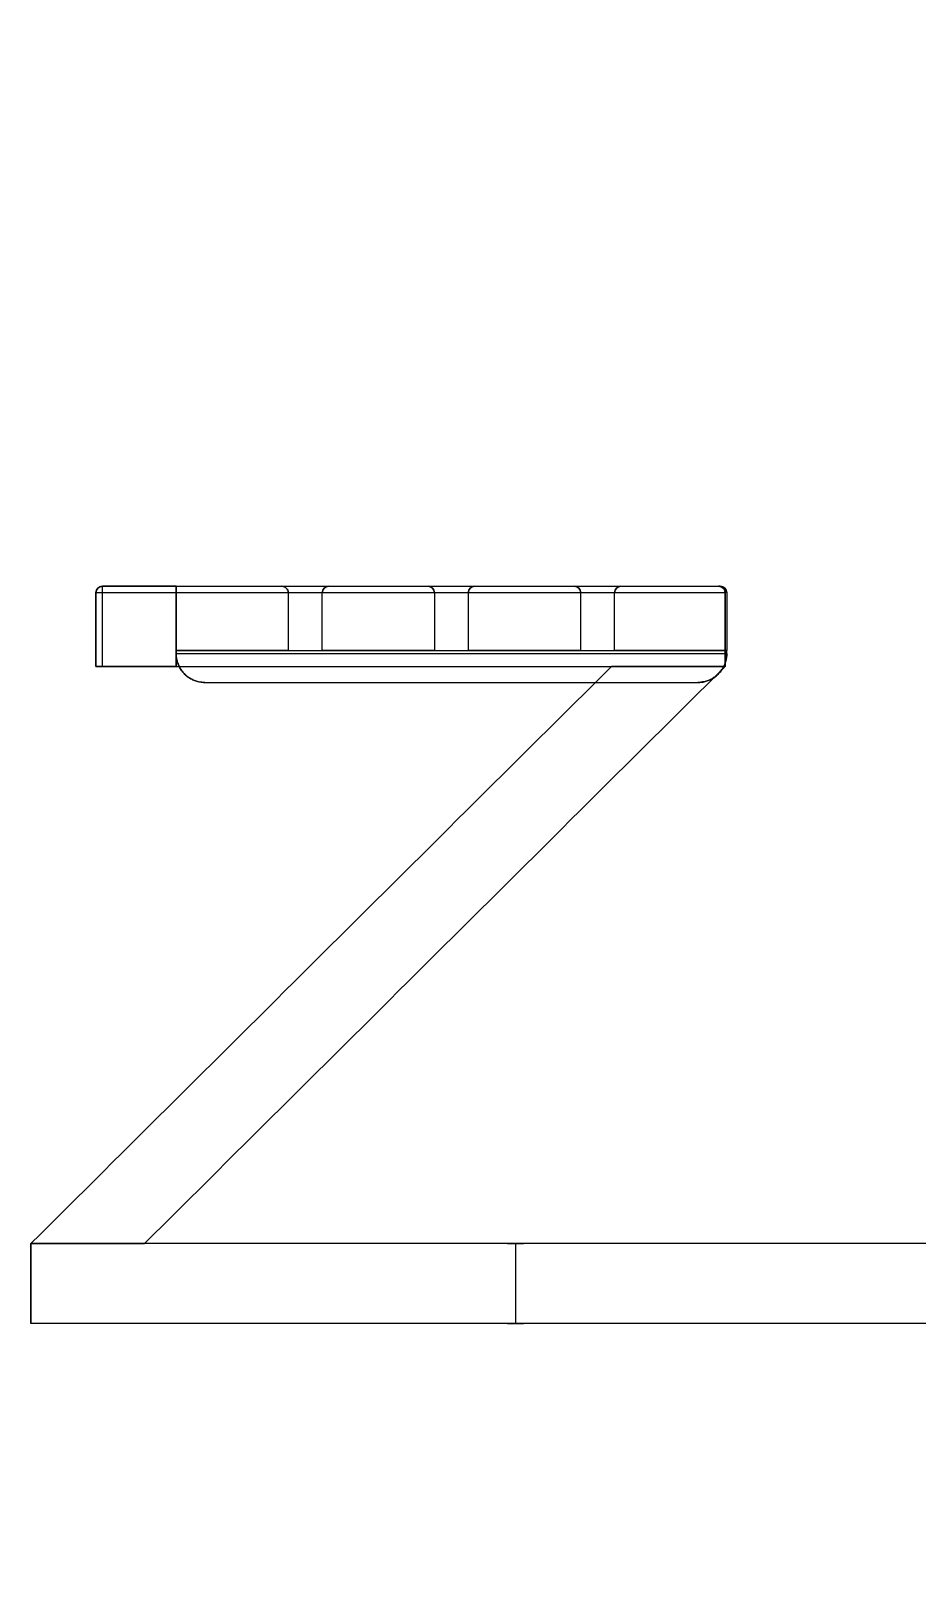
# Model space of a CAD drawing. Header units: millimetres. Extents: x 27531 to 32481, y 14140 to 19587.
# Drawn here: x 30261 to 30830, y 14931 to 15926 of the extents above; entities that cross this region are included whole.
import ezdxf

# ---------------------------------------------------------------- set-up
doc = ezdxf.new("R2010")
doc.units = ezdxf.units.MM
doc.header["$LTSCALE"] = 3
doc.layers.add('Warstwa 1', color=7, linetype='Continuous')
doc.styles.get("Standard").update_dxf_attribs({"font": 'arial.ttf'})
doc.dimstyles.new('MATEUSZ', dxfattribs={"dimtxt": 35, "dimasz": 16, "dimexe": 0.18, "dimexo": 0.0625, "dimgap": 0.09, "dimtad": 0, "dimdec": 0, "dimdsep": 46, "dimtxsty": 'Standard', "dimblk": 'DOT', "dimcen": 0.09, "dimse1": 1, "dimse2": 1, "dimadec": 0, "dimazin": 0, "dimtfac": 1, "dimtdec": 0, "dimtofl": 0, "dimtmove": 0, "dimatfit": 3, "dimfxl": 1, "dimtolj": 1, "dimtzin": 0, "dimlwd": 9, "dimlwe": 9, "dimarcsym": 0})

# ---------------------------------------------------------------- blocks, each defined once
blk = doc.blocks.new('_Dot')
at = {"color": 0, "linetype": 'ByBlock', "lineweight": -2}
blk.add_line((-0.5, 0), (-1, 0), dxfattribs=at)
at = {"color": 0, "linetype": 'ByBlock', "const_width": 0.5}
blk.add_lwpolyline([(-0.25, 0, 1), (0.25, 0, 1)], format="xyb", close=True, dxfattribs=at)
blk = doc.blocks.new('*D24')
at = {"color": 0, "lineweight": 9, "transparency": 16777216}
for p, q in [((30291.59, 16070.7), (31173.44, 16070.7)), ((32129.59, 16070.7), (31274.73, 16070.7))]:
    blk.add_line(p, q, dxfattribs=at)
at = {"layer": 'Defpoints', "color": 0, "transparency": 16777216}
for p in [(30275.59, 16070.7), (30275.59, 14931.19), (32145.59, 14931.19)]:
    blk.add_point(p, dxfattribs=at)
at = {"color": 0, "lineweight": 9, "transparency": 16777216, "xscale": 16, "yscale": 16, "zscale": 16, "rotation": 180}
blk.add_blockref('_Dot', (30275.59, 16070.7), dxfattribs=at)
at = {"color": 0, "lineweight": 9, "transparency": 16777216, "xscale": 16, "yscale": 16, "zscale": 16}
blk.add_blockref('_Dot', (32145.59, 16070.7), dxfattribs=at)
at = {"color": 0, "transparency": 16777216, "insert": (31224.08, 16070.7), "char_height": 35, "attachment_point": 5}
blk.add_mtext('\\A1;1870', dxfattribs=at)
blk = doc.blocks.new('ewqw')
at = {"layer": 'Warstwa 1', "color": 7, "lineweight": 18}
for points in [[(34678.41, 16825.16), (34678.41, 16830.16)], [(34678.41, 16830.16), (34678.85, 16830.16)], [(34678.41, 16830.16), (34678.41, 16825.16)], [(34678.41, 16825.16), (34678.41, 16830.16)], [(34678.41, 16830.16), (34721.12, 16830.16)], [(34678.41, 16830.16), (34678.41, 16825.16)], [(34678.41, 16825.16), (34678.41, 16830.16)], [(34678.85, 16830.59), (34683.85, 16830.59)], [(34678.85, 16830.59), (34720.69, 16830.59)], [(34678.85, 16830.16), (34678.85, 16830.59)], [(34678.85, 16830.59), (34720.69, 16830.59)], [(34678.85, 16830.16), (34721.12, 16830.16)], [(34678.85, 16825.16), (34678.85, 16830.16)], [(34683.85, 16830.59), (34691.03, 16830.59)], [(34683.85, 16830.59), (34683.85, 16830.59)], [(34683.85, 16830.59), (34691.03, 16830.59)], [(34683.85, 16826.24), (34683.85, 16830.59)], [(34683.85, 16826.24), (34683.85, 16830.59)], [(34683.85, 16830.59), (34683.85, 16825.16)], [(34683.85, 16830.59), (34683.85, 16830.59)], [(34683.85, 16825.16), (34683.85, 16830.59)], [(34691.46, 16830.16), (34691.46, 16826.24)], [(34691.46, 16830.16), (34691.46, 16826.24)], [(34693.77, 16826.24), (34693.77, 16830.16)], [(34693.77, 16826.24), (34693.77, 16830.16)], [(34694.21, 16830.59), (34700.95, 16830.59)], [(34694.21, 16830.59), (34700.95, 16830.59)], [(34701.38, 16830.16), (34701.38, 16826.24)], [(34701.38, 16830.16), (34701.38, 16826.24)], [(34703.69, 16826.24), (34703.69, 16830.16)], [(34703.69, 16826.24), (34703.69, 16830.16)], [(34704.13, 16830.59), (34710.87, 16830.59)], [(34704.13, 16830.59), (34710.87, 16830.59)], [(34711.3, 16830.16), (34711.3, 16826.24)], [(34711.3, 16830.16), (34711.3, 16826.24)], [(34713.62, 16826.24), (34713.62, 16830.16)], [(34713.62, 16826.24), (34713.62, 16830.16)], [(34714.05, 16830.59), (34720.79, 16830.59)], [(34714.05, 16830.59), (34720.79, 16830.59)], [(34721.12, 16830.16), (34721.12, 16825.16)], [(34721.12, 16825.16), (34721.12, 16830.16)], [(34721.12, 16830.16), (34721.12, 16825.16)], [(34721.12, 16825.16), (34721.12, 16830.16)], [(34721.23, 16830.16), (34721.23, 16826.24)], [(34721.23, 16830.16), (34721.23, 16826.24)], [(34691.46, 16826.24), (34683.85, 16826.24)], [(34691.46, 16826.24), (34683.85, 16826.24)], [(34683.85, 16826.24), (34683.85, 16826.24)], [(34683.85, 16826.03), (34683.85, 16826.24)], [(34683.85, 16826.24), (34683.85, 16826.24)], [(34683.85, 16826.03), (34683.85, 16826.24)], [(34683.85, 16826.24), (34721.23, 16826.24)], [(34683.85, 16826.24), (34721.23, 16826.24)], [(34683.85, 16826.03), (34683.85, 16826.24)], [(34683.85, 16826.24), (34721.23, 16826.24)], [(34683.85, 16826.03), (34683.85, 16826.24)], [(34683.85, 16826.24), (34721.23, 16826.24)], [(34683.85, 16826.24), (34683.85, 16826.24)], [(34683.85, 16826.03), (34683.85, 16826.24)], [(34683.85, 16826.24), (34721.23, 16826.24)], [(34683.85, 16826.03), (34683.85, 16826.24)], [(34683.85, 16826.24), (34683.85, 16826.24)], [(34683.85, 16826.24), (34721.23, 16826.24)], [(34683.85, 16826.03), (34683.85, 16826.24)], [(34683.85, 16826.24), (34683.85, 16826.24)], [(34683.85, 16826.03), (34683.85, 16826.24)], [(34683.85, 16826.24), (34721.23, 16826.24)], [(34683.85, 16826.24), (34721.23, 16826.24)], [(34683.85, 16826.24), (34721.23, 16826.24)], [(34683.85, 16826.24), (34683.85, 16826.24)], [(34683.85, 16826.24), (34721.23, 16826.24)], [(34683.85, 16826.03), (34683.85, 16826.24)], [(34683.85, 16826.03), (34683.85, 16826.24)], [(34683.85, 16826.03), (34683.85, 16826.03)], [(34683.85, 16826.03), (34721.23, 16826.03)], [(34683.85, 16826.03), (34721.23, 16826.03)], [(34683.85, 16826.03), (34683.85, 16826.03)], [(34683.85, 16826.03), (34721.23, 16826.03)], [(34683.85, 16826.03), (34721.23, 16826.03)], [(34683.85, 16826.03), (34721.23, 16826.03)], [(34683.85, 16826.03), (34683.85, 16826.03)], [(34683.85, 16826.03), (34721.23, 16826.03)], [(34691.46, 16826.24), (34691.46, 16826.24)], [(34701.38, 16826.24), (34693.77, 16826.24)], [(34701.38, 16826.24), (34693.77, 16826.24)], [(34693.77, 16826.24), (34693.77, 16826.24)], [(34701.38, 16826.24), (34701.38, 16826.24)], [(34703.69, 16826.24), (34703.69, 16826.24)], [(34711.3, 16826.24), (34703.69, 16826.24)], [(34711.3, 16826.24), (34703.69, 16826.24)], [(34711.3, 16826.24), (34711.3, 16826.24)], [(34721.23, 16826.24), (34713.62, 16826.24)], [(34721.23, 16826.24), (34713.62, 16826.24)], [(34713.62, 16826.24), (34713.62, 16826.24)], [(34721.23, 16826.24), (34721.23, 16826.24)], [(34721.23, 16826.03), (34721.23, 16826.24)], [(34721.23, 16826.24), (34721.23, 16826.24)], [(34721.23, 16826.03), (34721.23, 16826.24)], [(34721.23, 16826.03), (34721.23, 16826.24)], [(34721.23, 16826.24), (34721.23, 16826.24)], [(34721.23, 16826.03), (34721.23, 16826.24)], [(34721.23, 16826.03), (34721.23, 16826.24)], [(34721.23, 16826.24), (34721.23, 16826.24)], [(34721.23, 16826.03), (34721.23, 16826.24)], [(34721.23, 16826.03), (34721.23, 16826.24)], [(34721.23, 16826.24), (34721.23, 16826.24)], [(34721.23, 16826.03), (34721.23, 16826.24)], [(34721.23, 16826.24), (34721.23, 16826.24)], [(34721.23, 16826.03), (34721.23, 16826.24)], [(34721.23, 16826.03), (34721.23, 16826.24)], [(34721.23, 16826.03), (34721.23, 16826.03)], [(34721.23, 16826.03), (34721.23, 16826.03)], [(34721.23, 16826.03), (34721.23, 16826.03)], [(34678.41, 16825.16), (34678.41, 16825.16)], [(34683.85, 16825.16), (34678.41, 16825.16)], [(34678.85, 16825.16), (34678.41, 16825.16)], [(34678.41, 16825.16), (34678.41, 16825.16)], [(34678.41, 16825.16), (34678.41, 16825.16)], [(34683.85, 16825.16), (34683.85, 16825.16)], [(34713.41, 16825.16), (34713.41, 16825.16)], [(34713.41, 16825.16), (34713.41, 16825.16)], [(34721.12, 16825.16), (34721.12, 16825.16)], [(34721.12, 16825.16), (34721.12, 16825.16)], [(34721.12, 16825.16), (34721.12, 16825.16)], [(34721.12, 16825.16), (34721.12, 16825.16)], [(34685.81, 16824.07), (34719.27, 16824.07)], [(34685.81, 16824.07), (34719.27, 16824.07)], [(34685.81, 16824.07), (34719.27, 16824.07)], [(34685.81, 16824.07), (34719.27, 16824.07)], [(34674, 16786.01), (34674, 16786.01)], [(34674, 16786.01), (34674, 16786.01)], [(34674, 16786.01), (34674, 16786.01)], [(34674, 16786.01), (34674, 16780.58)], [(34674, 16780.58), (34674, 16786.01)], [(34674, 16780.58), (34674, 16786.01)], [(34674, 16786.01), (34674, 16786.01)], [(34674, 16786.01), (34674, 16780.58)], [(34681.71, 16786.01), (34681.71, 16786.01)], [(34681.71, 16786.01), (34681.71, 16786.01)], [(34706.89, 16786.01), (34706.89, 16780.58)], [(34706.89, 16786.01), (34706.89, 16780.58)], [(34674, 16780.58), (34674, 16780.58)], [(34674, 16780.58), (34674, 16780.58)]]:
    blk.add_lwpolyline(points, dxfattribs=at)
for points, knots in [([(34678.41, 16830.16), (34678.41, 16830.21), (34678.43, 16830.27), (34678.45, 16830.32), (34678.49, 16830.43), (34678.57, 16830.51), (34678.68, 16830.56), (34678.74, 16830.58), (34678.79, 16830.59), (34678.85, 16830.59)], [0, 0, 0, 0, 1, 1, 1, 2, 2, 2, 3, 3, 3, 3]), ([(34678.85, 16830.59), (34678.79, 16830.59), (34678.74, 16830.58), (34678.68, 16830.56), (34678.57, 16830.51), (34678.49, 16830.43), (34678.45, 16830.32), (34678.43, 16830.27), (34678.41, 16830.21), (34678.41, 16830.16)], [0, 0, 0, 0, 1, 1, 1, 2, 2, 2, 3, 3, 3, 3]), ([(34678.85, 16830.59), (34678.79, 16830.59), (34678.74, 16830.58), (34678.68, 16830.56), (34678.57, 16830.51), (34678.49, 16830.43), (34678.45, 16830.32), (34678.43, 16830.27), (34678.41, 16830.21), (34678.41, 16830.16)], [0, 0, 0, 0, 1, 1, 1, 2, 2, 2, 3, 3, 3, 3]), ([(34678.41, 16830.16), (34678.41, 16830.21), (34678.43, 16830.27), (34678.45, 16830.32), (34678.49, 16830.43), (34678.57, 16830.51), (34678.68, 16830.56), (34678.74, 16830.58), (34678.79, 16830.59), (34678.85, 16830.59)], [0, 0, 0, 0, 1, 1, 1, 2, 2, 2, 3, 3, 3, 3]), ([(34678.41, 16830.16), (34678.41, 16830.19), (34678.42, 16830.22), (34678.42, 16830.25), (34678.43, 16830.27), (34678.44, 16830.3), (34678.45, 16830.33), (34678.46, 16830.35), (34678.47, 16830.37), (34678.48, 16830.4), (34678.5, 16830.42), (34678.51, 16830.44), (34678.53, 16830.45), (34678.55, 16830.47), (34678.56, 16830.49), (34678.58, 16830.5), (34678.64, 16830.55), (34678.7, 16830.57), (34678.77, 16830.59), (34678.8, 16830.59), (34678.82, 16830.59), (34678.85, 16830.59)], [0, 0, 0, 0, 1, 1, 1, 2, 2, 2, 3, 3, 3, 4, 4, 4, 5, 5, 5, 6, 6, 6, 7, 7, 7, 7]), ([(34678.85, 16830.59), (34678.79, 16830.59), (34678.74, 16830.58), (34678.68, 16830.56), (34678.57, 16830.51), (34678.49, 16830.43), (34678.45, 16830.32), (34678.43, 16830.27), (34678.41, 16830.21), (34678.41, 16830.16)], [0, 0, 0, 0, 1, 1, 1, 2, 2, 2, 3, 3, 3, 3]), ([(34691.46, 16830.16), (34691.46, 16830.21), (34691.45, 16830.27), (34691.43, 16830.32), (34691.38, 16830.43), (34691.3, 16830.51), (34691.19, 16830.56), (34691.14, 16830.58), (34691.08, 16830.59), (34691.03, 16830.59)], [0, 0, 0, 0, 1, 1, 1, 2, 2, 2, 3, 3, 3, 3]), ([(34691.03, 16830.59), (34691.08, 16830.59), (34691.14, 16830.58), (34691.19, 16830.56), (34691.3, 16830.51), (34691.38, 16830.43), (34691.43, 16830.32), (34691.45, 16830.27), (34691.46, 16830.21), (34691.46, 16830.16)], [0, 0, 0, 0, 1, 1, 1, 2, 2, 2, 3, 3, 3, 3]), ([(34694.21, 16830.59), (34694.15, 16830.59), (34694.1, 16830.58), (34694.04, 16830.56), (34693.93, 16830.51), (34693.85, 16830.43), (34693.81, 16830.32), (34693.78, 16830.27), (34693.77, 16830.21), (34693.77, 16830.16)], [0, 0, 0, 0, 1, 1, 1, 2, 2, 2, 3, 3, 3, 3]), ([(34693.77, 16830.16), (34693.77, 16830.21), (34693.78, 16830.27), (34693.81, 16830.32), (34693.85, 16830.43), (34693.93, 16830.51), (34694.04, 16830.56), (34694.1, 16830.58), (34694.15, 16830.59), (34694.21, 16830.59)], [0, 0, 0, 0, 1, 1, 1, 2, 2, 2, 3, 3, 3, 3]), ([(34701.38, 16830.16), (34701.38, 16830.21), (34701.37, 16830.27), (34701.35, 16830.32), (34701.3, 16830.43), (34701.22, 16830.51), (34701.11, 16830.56), (34701.06, 16830.58), (34701, 16830.59), (34700.95, 16830.59)], [0, 0, 0, 0, 1, 1, 1, 2, 2, 2, 3, 3, 3, 3]), ([(34700.95, 16830.59), (34701, 16830.59), (34701.06, 16830.58), (34701.11, 16830.56), (34701.22, 16830.51), (34701.3, 16830.43), (34701.35, 16830.32), (34701.37, 16830.27), (34701.38, 16830.21), (34701.38, 16830.16)], [0, 0, 0, 0, 1, 1, 1, 2, 2, 2, 3, 3, 3, 3]), ([(34703.69, 16830.16), (34703.69, 16830.21), (34703.71, 16830.27), (34703.73, 16830.32), (34703.77, 16830.43), (34703.85, 16830.51), (34703.96, 16830.56), (34704.02, 16830.58), (34704.07, 16830.59), (34704.13, 16830.59)], [0, 0, 0, 0, 1, 1, 1, 2, 2, 2, 3, 3, 3, 3]), ([(34704.13, 16830.59), (34704.07, 16830.59), (34704.02, 16830.58), (34703.96, 16830.56), (34703.85, 16830.51), (34703.77, 16830.43), (34703.73, 16830.32), (34703.71, 16830.27), (34703.69, 16830.21), (34703.69, 16830.16)], [0, 0, 0, 0, 1, 1, 1, 2, 2, 2, 3, 3, 3, 3]), ([(34710.87, 16830.59), (34710.93, 16830.59), (34710.98, 16830.58), (34711.04, 16830.56), (34711.15, 16830.51), (34711.22, 16830.43), (34711.27, 16830.32), (34711.29, 16830.27), (34711.3, 16830.21), (34711.3, 16830.16)], [0, 0, 0, 0, 1, 1, 1, 2, 2, 2, 3, 3, 3, 3]), ([(34711.3, 16830.16), (34711.3, 16830.21), (34711.29, 16830.27), (34711.27, 16830.32), (34711.22, 16830.43), (34711.15, 16830.51), (34711.04, 16830.56), (34710.98, 16830.58), (34710.93, 16830.59), (34710.87, 16830.59)], [0, 0, 0, 0, 1, 1, 1, 2, 2, 2, 3, 3, 3, 3]), ([(34714.05, 16830.59), (34713.99, 16830.59), (34713.94, 16830.58), (34713.88, 16830.56), (34713.77, 16830.51), (34713.7, 16830.43), (34713.65, 16830.32), (34713.63, 16830.27), (34713.62, 16830.21), (34713.62, 16830.16)], [0, 0, 0, 0, 1, 1, 1, 2, 2, 2, 3, 3, 3, 3]), ([(34713.62, 16830.16), (34713.62, 16830.21), (34713.63, 16830.27), (34713.65, 16830.32), (34713.7, 16830.43), (34713.77, 16830.51), (34713.88, 16830.56), (34713.94, 16830.58), (34713.99, 16830.59), (34714.05, 16830.59)], [0, 0, 0, 0, 1, 1, 1, 2, 2, 2, 3, 3, 3, 3]), ([(34721.12, 16830.16), (34721.12, 16830.18), (34721.12, 16830.2), (34721.12, 16830.22), (34721.12, 16830.24), (34721.11, 16830.27), (34721.1, 16830.28), (34721.1, 16830.3), (34721.09, 16830.32), (34721.08, 16830.34), (34721.07, 16830.36), (34721.07, 16830.38), (34721.06, 16830.39), (34721.04, 16830.41), (34721.03, 16830.42), (34721.02, 16830.44), (34720.98, 16830.48), (34720.94, 16830.52), (34720.89, 16830.54), (34720.85, 16830.57), (34720.8, 16830.58), (34720.75, 16830.59), (34720.73, 16830.59), (34720.71, 16830.59), (34720.69, 16830.59)], [0, 0, 0, 0, 1, 1, 1, 2, 2, 2, 3, 3, 3, 4, 4, 4, 5, 5, 5, 6, 6, 6, 7, 7, 7, 8, 8, 8, 8]), ([(34720.69, 16830.59), (34720.74, 16830.59), (34720.8, 16830.58), (34720.85, 16830.56), (34720.96, 16830.51), (34721.04, 16830.43), (34721.09, 16830.32), (34721.11, 16830.27), (34721.12, 16830.21), (34721.12, 16830.16)], [0, 0, 0, 0, 1, 1, 1, 2, 2, 2, 3, 3, 3, 3]), ([(34721.12, 16830.16), (34721.12, 16830.19), (34721.12, 16830.22), (34721.11, 16830.25), (34721.11, 16830.27), (34721.1, 16830.3), (34721.09, 16830.33), (34721.08, 16830.35), (34721.07, 16830.37), (34721.05, 16830.4), (34721.04, 16830.42), (34721.02, 16830.44), (34721.01, 16830.45), (34720.99, 16830.47), (34720.97, 16830.49), (34720.96, 16830.5), (34720.9, 16830.55), (34720.84, 16830.57), (34720.77, 16830.59), (34720.74, 16830.59), (34720.72, 16830.59), (34720.69, 16830.59)], [0, 0, 0, 0, 1, 1, 1, 2, 2, 2, 3, 3, 3, 4, 4, 4, 5, 5, 5, 6, 6, 6, 7, 7, 7, 7]), ([(34721.12, 16830.16), (34721.12, 16830.21), (34721.11, 16830.27), (34721.09, 16830.32), (34721.04, 16830.43), (34720.96, 16830.51), (34720.85, 16830.56), (34720.8, 16830.58), (34720.74, 16830.59), (34720.69, 16830.59)], [0, 0, 0, 0, 1, 1, 1, 2, 2, 2, 3, 3, 3, 3]), ([(34721.23, 16830.16), (34721.23, 16830.21), (34721.22, 16830.27), (34721.19, 16830.32), (34721.15, 16830.43), (34721.07, 16830.51), (34720.96, 16830.56), (34720.9, 16830.58), (34720.85, 16830.59), (34720.79, 16830.59)], [0, 0, 0, 0, 1, 1, 1, 2, 2, 2, 3, 3, 3, 3]), ([(34720.79, 16830.59), (34720.85, 16830.59), (34720.9, 16830.58), (34720.96, 16830.56), (34721.07, 16830.51), (34721.15, 16830.43), (34721.19, 16830.32), (34721.22, 16830.27), (34721.23, 16830.21), (34721.23, 16830.16)], [0, 0, 0, 0, 1, 1, 1, 2, 2, 2, 3, 3, 3, 3]), ([(34683.85, 16826.03), (34683.85, 16825.93), (34683.86, 16825.83), (34683.87, 16825.74), (34683.88, 16825.65), (34683.91, 16825.55), (34683.93, 16825.46), (34683.96, 16825.37), (34684, 16825.28), (34684.04, 16825.19), (34684.08, 16825.11), (34684.12, 16825.02), (34684.18, 16824.95), (34684.23, 16824.87), (34684.29, 16824.79), (34684.35, 16824.72), (34684.41, 16824.65), (34684.48, 16824.58), (34684.55, 16824.52), (34684.63, 16824.46), (34684.7, 16824.41), (34684.78, 16824.36), (34684.87, 16824.31), (34684.95, 16824.26), (34685.04, 16824.23), (34685.12, 16824.19), (34685.21, 16824.16), (34685.3, 16824.14), (34685.36, 16824.12), (34685.42, 16824.11), (34685.49, 16824.1), (34685.53, 16824.09), (34685.57, 16824.08), (34685.61, 16824.08), (34685.68, 16824.07), (34685.74, 16824.07), (34685.81, 16824.07)], [0, 0, 0, 0, 1, 1, 1, 2, 2, 2, 3, 3, 3, 4, 4, 4, 5, 5, 5, 6, 6, 6, 7, 7, 7, 8, 8, 8, 9, 9, 9, 10, 10, 10, 11, 11, 11, 12, 12, 12, 12]), ([(34685.81, 16824.07), (34685.72, 16824.07), (34685.61, 16824.08), (34685.52, 16824.09), (34685.43, 16824.1), (34685.33, 16824.12), (34685.24, 16824.15), (34685.15, 16824.18), (34685.06, 16824.21), (34684.98, 16824.25), (34684.89, 16824.29), (34684.81, 16824.34), (34684.73, 16824.39), (34684.65, 16824.45), (34684.57, 16824.51), (34684.5, 16824.57), (34684.43, 16824.63), (34684.36, 16824.7), (34684.3, 16824.77), (34684.24, 16824.85), (34684.19, 16824.92), (34684.14, 16825), (34684.09, 16825.08), (34684.05, 16825.17), (34684.01, 16825.25), (34683.97, 16825.34), (34683.94, 16825.43), (34683.92, 16825.52), (34683.9, 16825.58), (34683.89, 16825.64), (34683.88, 16825.7), (34683.87, 16825.75), (34683.86, 16825.79), (34683.86, 16825.83), (34683.85, 16825.9), (34683.85, 16825.96), (34683.85, 16826.03)], [0, 0, 0, 0, 1, 1, 1, 2, 2, 2, 3, 3, 3, 4, 4, 4, 5, 5, 5, 6, 6, 6, 7, 7, 7, 8, 8, 8, 9, 9, 9, 10, 10, 10, 11, 11, 11, 12, 12, 12, 12]), ([(34685.81, 16824.07), (34685.72, 16824.07), (34685.61, 16824.08), (34685.52, 16824.09), (34685.43, 16824.1), (34685.33, 16824.12), (34685.24, 16824.15), (34685.15, 16824.18), (34685.06, 16824.21), (34684.98, 16824.25), (34684.89, 16824.29), (34684.81, 16824.34), (34684.73, 16824.39), (34684.65, 16824.45), (34684.57, 16824.51), (34684.5, 16824.57), (34684.43, 16824.63), (34684.36, 16824.7), (34684.3, 16824.77), (34684.24, 16824.85), (34684.19, 16824.92), (34684.14, 16825), (34684.09, 16825.08), (34684.05, 16825.17), (34684.01, 16825.25), (34683.97, 16825.34), (34683.94, 16825.43), (34683.92, 16825.52), (34683.9, 16825.58), (34683.89, 16825.64), (34683.88, 16825.7), (34683.87, 16825.75), (34683.86, 16825.79), (34683.86, 16825.83), (34683.85, 16825.9), (34683.85, 16825.96), (34683.85, 16826.03)], [0, 0, 0, 0, 1, 1, 1, 2, 2, 2, 3, 3, 3, 4, 4, 4, 5, 5, 5, 6, 6, 6, 7, 7, 7, 8, 8, 8, 9, 9, 9, 10, 10, 10, 11, 11, 11, 12, 12, 12, 12]), ([(34683.85, 16826.03), (34683.85, 16825.93), (34683.86, 16825.83), (34683.87, 16825.74), (34683.88, 16825.65), (34683.91, 16825.55), (34683.93, 16825.46), (34683.96, 16825.37), (34684, 16825.28), (34684.04, 16825.19), (34684.08, 16825.11), (34684.12, 16825.02), (34684.18, 16824.95), (34684.23, 16824.87), (34684.29, 16824.79), (34684.35, 16824.72), (34684.41, 16824.65), (34684.48, 16824.58), (34684.55, 16824.52), (34684.63, 16824.46), (34684.7, 16824.41), (34684.78, 16824.36), (34684.87, 16824.31), (34684.95, 16824.26), (34685.04, 16824.23), (34685.12, 16824.19), (34685.21, 16824.16), (34685.3, 16824.14), (34685.36, 16824.12), (34685.42, 16824.11), (34685.49, 16824.1), (34685.53, 16824.09), (34685.57, 16824.08), (34685.61, 16824.08), (34685.68, 16824.07), (34685.74, 16824.07), (34685.81, 16824.07)], [0, 0, 0, 0, 1, 1, 1, 2, 2, 2, 3, 3, 3, 4, 4, 4, 5, 5, 5, 6, 6, 6, 7, 7, 7, 8, 8, 8, 9, 9, 9, 10, 10, 10, 11, 11, 11, 12, 12, 12, 12]), ([(34719.27, 16824.07), (34719.36, 16824.07), (34719.46, 16824.08), (34719.55, 16824.09), (34719.65, 16824.1), (34719.74, 16824.12), (34719.83, 16824.15), (34719.92, 16824.18), (34720.02, 16824.21), (34720.1, 16824.25), (34720.19, 16824.29), (34720.27, 16824.34), (34720.35, 16824.39), (34720.43, 16824.45), (34720.51, 16824.51), (34720.58, 16824.57), (34720.65, 16824.63), (34720.71, 16824.7), (34720.77, 16824.77), (34720.83, 16824.85), (34720.89, 16824.92), (34720.94, 16825), (34720.99, 16825.08), (34721.03, 16825.17), (34721.07, 16825.25), (34721.11, 16825.34), (34721.14, 16825.43), (34721.16, 16825.52), (34721.18, 16825.58), (34721.19, 16825.64), (34721.2, 16825.7), (34721.21, 16825.75), (34721.21, 16825.79), (34721.22, 16825.83), (34721.22, 16825.9), (34721.23, 16825.96), (34721.23, 16826.03)], [0, 0, 0, 0, 1, 1, 1, 2, 2, 2, 3, 3, 3, 4, 4, 4, 5, 5, 5, 6, 6, 6, 7, 7, 7, 8, 8, 8, 9, 9, 9, 10, 10, 10, 11, 11, 11, 12, 12, 12, 12]), ([(34721.23, 16826.03), (34721.23, 16825.93), (34721.22, 16825.83), (34721.21, 16825.74), (34721.19, 16825.65), (34721.17, 16825.55), (34721.14, 16825.46), (34721.12, 16825.37), (34721.08, 16825.28), (34721.04, 16825.19), (34721, 16825.11), (34720.95, 16825.02), (34720.9, 16824.95), (34720.85, 16824.87), (34720.79, 16824.79), (34720.73, 16824.72), (34720.66, 16824.65), (34720.6, 16824.58), (34720.52, 16824.52), (34720.45, 16824.46), (34720.37, 16824.41), (34720.29, 16824.36), (34720.21, 16824.31), (34720.13, 16824.26), (34720.04, 16824.23), (34719.95, 16824.19), (34719.87, 16824.16), (34719.77, 16824.14), (34719.71, 16824.12), (34719.65, 16824.11), (34719.59, 16824.1), (34719.55, 16824.09), (34719.51, 16824.08), (34719.47, 16824.08), (34719.4, 16824.07), (34719.34, 16824.07), (34719.27, 16824.07)], [0, 0, 0, 0, 1, 1, 1, 2, 2, 2, 3, 3, 3, 4, 4, 4, 5, 5, 5, 6, 6, 6, 7, 7, 7, 8, 8, 8, 9, 9, 9, 10, 10, 10, 11, 11, 11, 12, 12, 12, 12]), ([(34721.23, 16826.03), (34721.23, 16825.93), (34721.22, 16825.83), (34721.21, 16825.74), (34721.19, 16825.65), (34721.17, 16825.55), (34721.14, 16825.46), (34721.12, 16825.37), (34721.08, 16825.28), (34721.04, 16825.19), (34721, 16825.11), (34720.95, 16825.02), (34720.9, 16824.95), (34720.85, 16824.87), (34720.79, 16824.79), (34720.73, 16824.72), (34720.66, 16824.65), (34720.6, 16824.58), (34720.52, 16824.52), (34720.45, 16824.46), (34720.37, 16824.41), (34720.29, 16824.36), (34720.21, 16824.31), (34720.13, 16824.26), (34720.04, 16824.23), (34719.95, 16824.19), (34719.87, 16824.16), (34719.77, 16824.14), (34719.71, 16824.12), (34719.65, 16824.11), (34719.59, 16824.1), (34719.55, 16824.09), (34719.51, 16824.08), (34719.47, 16824.08), (34719.4, 16824.07), (34719.34, 16824.07), (34719.27, 16824.07)], [0, 0, 0, 0, 1, 1, 1, 2, 2, 2, 3, 3, 3, 4, 4, 4, 5, 5, 5, 6, 6, 6, 7, 7, 7, 8, 8, 8, 9, 9, 9, 10, 10, 10, 11, 11, 11, 12, 12, 12, 12]), ([(34719.27, 16824.07), (34719.36, 16824.07), (34719.46, 16824.08), (34719.55, 16824.09), (34719.65, 16824.1), (34719.74, 16824.12), (34719.83, 16824.15), (34719.92, 16824.18), (34720.02, 16824.21), (34720.1, 16824.25), (34720.19, 16824.29), (34720.27, 16824.34), (34720.35, 16824.39), (34720.43, 16824.45), (34720.51, 16824.51), (34720.58, 16824.57), (34720.65, 16824.63), (34720.71, 16824.7), (34720.77, 16824.77), (34720.83, 16824.85), (34720.89, 16824.92), (34720.94, 16825), (34720.99, 16825.08), (34721.03, 16825.17), (34721.07, 16825.25), (34721.11, 16825.34), (34721.14, 16825.43), (34721.16, 16825.52), (34721.18, 16825.58), (34721.19, 16825.64), (34721.2, 16825.7), (34721.21, 16825.75), (34721.21, 16825.79), (34721.22, 16825.83), (34721.22, 16825.9), (34721.23, 16825.96), (34721.23, 16826.03)], [0, 0, 0, 0, 1, 1, 1, 2, 2, 2, 3, 3, 3, 4, 4, 4, 5, 5, 5, 6, 6, 6, 7, 7, 7, 8, 8, 8, 9, 9, 9, 10, 10, 10, 11, 11, 11, 12, 12, 12, 12]), ([(34706.89, 16786.01), (34706.87, 16786.01), (34706.87, 16786.01), (34706.85, 16786.01), (34706.84, 16786.01), (34706.82, 16786.01), (34706.81, 16786.01), (34706.79, 16786.01), (34706.78, 16786.01), (34706.76, 16786.01), (34706.74, 16786.01), (34706.73, 16786.01), (34706.71, 16786.01), (34706.69, 16786.01), (34706.68, 16786.01), (34706.67, 16786.01), (34706.65, 16786.01), (34706.64, 16786.01), (34706.62, 16786.01), (34706.61, 16786.01), (34706.6, 16786.01), (34706.58, 16786.01), (34706.57, 16786.01), (34706.56, 16786.01), (34706.54, 16786.01), (34706.53, 16786.01), (34706.52, 16786.01), (34706.51, 16786.01), (34706.5, 16786.01), (34706.48, 16786.01), (34706.47, 16786.01), (34706.46, 16786.01), (34706.45, 16786.01), (34706.44, 16786.01), (34706.43, 16786.01), (34706.43, 16786.01), (34706.42, 16786.01), (34706.41, 16786.01), (34706.4, 16786.01), (34706.4, 16786.01), (34706.39, 16786.01), (34706.38, 16786.01), (34706.38, 16786.01), (34706.37, 16786.01), (34706.37, 16786.01), (34706.36, 16786.01), (34706.36, 16786.01), (34706.35, 16786.01), (34706.35, 16786.01), (34706.35, 16786.01), (34706.35, 16786.01), (34706.35, 16786.01), (34706.34, 16786.01), (34706.34, 16786.01), (34706.34, 16786.01), (34706.34, 16786.01), (34706.34, 16786.01), (34706.35, 16786.01), (34706.35, 16786.01), (34706.35, 16786.01), (34706.35, 16786.01), (34706.36, 16786.01), (34706.36, 16786.01), (34706.36, 16786.01), (34706.37, 16786.01), (34706.37, 16786.01), (34706.38, 16786.01), (34706.38, 16786.01), (34706.39, 16786.01), (34706.4, 16786.01), (34706.4, 16786.01), (34706.41, 16786.01), (34706.42, 16786.01), (34706.43, 16786.01), (34706.44, 16786.01), (34706.45, 16786.01), (34706.46, 16786.01), (34706.47, 16786.01), (34706.48, 16786.01), (34706.49, 16786.01), (34706.5, 16786.01), (34706.51, 16786.01), (34706.52, 16786.01), (34706.53, 16786.01), (34706.55, 16786.01), (34706.56, 16786.01), (34706.57, 16786.01), (34706.59, 16786.01), (34706.6, 16786.01), (34706.61, 16786.01), (34706.63, 16786.01), (34706.64, 16786.01), (34706.66, 16786.01), (34706.67, 16786.01), (34706.68, 16786.01), (34706.7, 16786.01), (34706.72, 16786.01), (34706.73, 16786.01), (34706.75, 16786.01), (34706.76, 16786.01), (34706.77, 16786.01), (34706.8, 16786.01), (34706.81, 16786.01), (34706.82, 16786.01), (34706.84, 16786.01), (34706.86, 16786.01), (34706.86, 16786.01), (34706.9, 16786.01), (34706.9, 16786.01), (34706.92, 16786.01), (34706.93, 16786.01), (34706.94, 16786.01), (34706.96, 16786.01), (34706.96, 16786.01), (34706.98, 16786.01), (34707, 16786.01), (34707.01, 16786.01), (34707.03, 16786.01), (34707.05, 16786.01), (34707.06, 16786.01), (34707.08, 16786.01), (34707.1, 16786.01), (34707.11, 16786.01), (34707.12, 16786.01), (34707.14, 16786.01), (34707.15, 16786.01), (34707.17, 16786.01), (34707.18, 16786.01), (34707.19, 16786.01), (34707.21, 16786.01), (34707.22, 16786.01), (34707.23, 16786.01), (34707.24, 16786.01), (34707.26, 16786.01), (34707.27, 16786.01), (34707.28, 16786.01), (34707.29, 16786.01), (34707.3, 16786.01), (34707.31, 16786.01), (34707.32, 16786.01), (34707.33, 16786.01), (34707.34, 16786.01), (34707.35, 16786.01), (34707.36, 16786.01), (34707.36, 16786.01), (34707.37, 16786.01), (34707.38, 16786.01), (34707.39, 16786.01), (34707.39, 16786.01), (34707.4, 16786.01), (34707.4, 16786.01), (34707.41, 16786.01), (34707.41, 16786.01), (34707.42, 16786.01), (34707.42, 16786.01), (34707.42, 16786.01), (34707.43, 16786.01), (34707.43, 16786.01), (34707.43, 16786.01), (34707.43, 16786.01), (34707.43, 16786.01), (34707.43, 16786.01), (34707.43, 16786.01), (34707.43, 16786.01), (34707.43, 16786.01), (34707.43, 16786.01), (34707.42, 16786.01), (34707.42, 16786.01), (34707.42, 16786.01), (34707.42, 16786.01), (34707.41, 16786.01), (34707.41, 16786.01), (34707.4, 16786.01), (34707.4, 16786.01), (34707.39, 16786.01), (34707.38, 16786.01), (34707.38, 16786.01), (34707.37, 16786.01), (34707.36, 16786.01), (34707.35, 16786.01), (34707.35, 16786.01), (34707.34, 16786.01), (34707.33, 16786.01), (34707.32, 16786.01), (34707.31, 16786.01), (34707.3, 16786.01), (34707.29, 16786.01), (34707.28, 16786.01), (34707.26, 16786.01), (34707.25, 16786.01), (34707.24, 16786.01), (34707.23, 16786.01), (34707.21, 16786.01), (34707.2, 16786.01), (34707.19, 16786.01), (34707.17, 16786.01), (34707.16, 16786.01), (34707.15, 16786.01), (34707.13, 16786.01), (34707.12, 16786.01), (34707.1, 16786.01), (34707.09, 16786.01), (34707.08, 16786.01), (34707.06, 16786.01), (34707.04, 16786.01), (34707.03, 16786.01), (34707.01, 16786.01), (34707, 16786.01), (34706.98, 16786.01), (34706.96, 16786.01), (34706.95, 16786.01), (34706.94, 16786.01), (34706.91, 16786.01), (34706.9, 16786.01), (34706.9, 16786.01), (34706.89, 16786.01), (34706.89, 16786.01)], [0, 0, 0, 0, 1, 1, 1, 2, 2, 2, 3, 3, 3, 4, 4, 4, 5, 5, 5, 6, 6, 6, 7, 7, 7, 8, 8, 8, 9, 9, 9, 10, 10, 10, 11, 11, 11, 12, 12, 12, 13, 13, 13, 14, 14, 14, 15, 15, 15, 16, 16, 16, 17, 17, 17, 18, 18, 18, 19, 19, 19, 20, 20, 20, 21, 21, 21, 22, 22, 22, 23, 23, 23, 24, 24, 24, 25, 25, 25, 26, 26, 26, 27, 27, 27, 28, 28, 28, 29, 29, 29, 30, 30, 30, 31, 31, 31, 32, 32, 32, 33, 33, 33, 34, 34, 34, 35, 35, 35, 36, 36, 36, 37, 37, 37, 38, 38, 38, 39, 39, 39, 40, 40, 40, 41, 41, 41, 42, 42, 42, 43, 43, 43, 44, 44, 44, 45, 45, 45, 46, 46, 46, 47, 47, 47, 48, 48, 48, 49, 49, 49, 50, 50, 50, 51, 51, 51, 52, 52, 52, 53, 53, 53, 54, 54, 54, 55, 55, 55, 56, 56, 56, 57, 57, 57, 58, 58, 58, 59, 59, 59, 60, 60, 60, 61, 61, 61, 62, 62, 62, 63, 63, 63, 64, 64, 64, 65, 65, 65, 66, 66, 66, 67, 67, 67, 68, 68, 68, 69, 69, 69, 70, 70, 70, 71, 71, 71, 72, 72, 72, 72]), ([(34706.89, 16786.01), (34706.87, 16786.01), (34706.87, 16786.01), (34706.85, 16786.01), (34706.84, 16786.01), (34706.82, 16786.01), (34706.81, 16786.01), (34706.79, 16786.01), (34706.78, 16786.01), (34706.76, 16786.01), (34706.74, 16786.01), (34706.73, 16786.01), (34706.71, 16786.01), (34706.69, 16786.01), (34706.68, 16786.01), (34706.67, 16786.01), (34706.65, 16786.01), (34706.64, 16786.01), (34706.62, 16786.01), (34706.61, 16786.01), (34706.6, 16786.01), (34706.58, 16786.01), (34706.57, 16786.01), (34706.56, 16786.01), (34706.54, 16786.01), (34706.53, 16786.01), (34706.52, 16786.01), (34706.51, 16786.01), (34706.5, 16786.01), (34706.48, 16786.01), (34706.47, 16786.01), (34706.46, 16786.01), (34706.45, 16786.01), (34706.44, 16786.01), (34706.43, 16786.01), (34706.43, 16786.01), (34706.42, 16786.01), (34706.41, 16786.01), (34706.4, 16786.01), (34706.4, 16786.01), (34706.39, 16786.01), (34706.38, 16786.01), (34706.38, 16786.01), (34706.37, 16786.01), (34706.37, 16786.01), (34706.36, 16786.01), (34706.36, 16786.01), (34706.35, 16786.01), (34706.35, 16786.01), (34706.35, 16786.01), (34706.35, 16786.01), (34706.35, 16786.01), (34706.34, 16786.01), (34706.34, 16786.01), (34706.34, 16786.01), (34706.34, 16786.01), (34706.34, 16786.01), (34706.35, 16786.01), (34706.35, 16786.01), (34706.35, 16786.01), (34706.35, 16786.01), (34706.36, 16786.01), (34706.36, 16786.01), (34706.36, 16786.01), (34706.37, 16786.01), (34706.37, 16786.01), (34706.38, 16786.01), (34706.38, 16786.01), (34706.39, 16786.01), (34706.4, 16786.01), (34706.4, 16786.01), (34706.41, 16786.01), (34706.42, 16786.01), (34706.43, 16786.01), (34706.44, 16786.01), (34706.45, 16786.01), (34706.46, 16786.01), (34706.47, 16786.01), (34706.48, 16786.01), (34706.49, 16786.01), (34706.5, 16786.01), (34706.51, 16786.01), (34706.52, 16786.01), (34706.53, 16786.01), (34706.55, 16786.01), (34706.56, 16786.01), (34706.57, 16786.01), (34706.59, 16786.01), (34706.6, 16786.01), (34706.61, 16786.01), (34706.63, 16786.01), (34706.64, 16786.01), (34706.66, 16786.01), (34706.67, 16786.01), (34706.68, 16786.01), (34706.7, 16786.01), (34706.72, 16786.01), (34706.73, 16786.01), (34706.75, 16786.01), (34706.76, 16786.01), (34706.77, 16786.01), (34706.8, 16786.01), (34706.81, 16786.01), (34706.82, 16786.01), (34706.84, 16786.01), (34706.86, 16786.01), (34706.86, 16786.01), (34706.9, 16786.01), (34706.9, 16786.01), (34706.92, 16786.01), (34706.93, 16786.01), (34706.94, 16786.01), (34706.96, 16786.01), (34706.96, 16786.01), (34706.98, 16786.01), (34707, 16786.01), (34707.01, 16786.01), (34707.03, 16786.01), (34707.05, 16786.01), (34707.06, 16786.01), (34707.08, 16786.01), (34707.1, 16786.01), (34707.11, 16786.01), (34707.12, 16786.01), (34707.14, 16786.01), (34707.15, 16786.01), (34707.17, 16786.01), (34707.18, 16786.01), (34707.19, 16786.01), (34707.21, 16786.01), (34707.22, 16786.01), (34707.23, 16786.01), (34707.24, 16786.01), (34707.26, 16786.01), (34707.27, 16786.01), (34707.28, 16786.01), (34707.29, 16786.01), (34707.3, 16786.01), (34707.31, 16786.01), (34707.32, 16786.01), (34707.33, 16786.01), (34707.34, 16786.01), (34707.35, 16786.01), (34707.36, 16786.01), (34707.36, 16786.01), (34707.37, 16786.01), (34707.38, 16786.01), (34707.39, 16786.01), (34707.39, 16786.01), (34707.4, 16786.01), (34707.4, 16786.01), (34707.41, 16786.01), (34707.41, 16786.01), (34707.42, 16786.01), (34707.42, 16786.01), (34707.42, 16786.01), (34707.43, 16786.01), (34707.43, 16786.01), (34707.43, 16786.01), (34707.43, 16786.01), (34707.43, 16786.01), (34707.43, 16786.01), (34707.43, 16786.01), (34707.43, 16786.01), (34707.43, 16786.01), (34707.43, 16786.01), (34707.42, 16786.01), (34707.42, 16786.01), (34707.42, 16786.01), (34707.42, 16786.01), (34707.41, 16786.01), (34707.41, 16786.01), (34707.4, 16786.01), (34707.4, 16786.01), (34707.39, 16786.01), (34707.38, 16786.01), (34707.38, 16786.01), (34707.37, 16786.01), (34707.36, 16786.01), (34707.35, 16786.01), (34707.35, 16786.01), (34707.34, 16786.01), (34707.33, 16786.01), (34707.32, 16786.01), (34707.31, 16786.01), (34707.3, 16786.01), (34707.29, 16786.01), (34707.28, 16786.01), (34707.26, 16786.01), (34707.25, 16786.01), (34707.24, 16786.01), (34707.23, 16786.01), (34707.21, 16786.01), (34707.2, 16786.01), (34707.19, 16786.01), (34707.17, 16786.01), (34707.16, 16786.01), (34707.15, 16786.01), (34707.13, 16786.01), (34707.12, 16786.01), (34707.1, 16786.01), (34707.09, 16786.01), (34707.08, 16786.01), (34707.06, 16786.01), (34707.04, 16786.01), (34707.03, 16786.01), (34707.01, 16786.01), (34707, 16786.01), (34706.98, 16786.01), (34706.96, 16786.01), (34706.95, 16786.01), (34706.94, 16786.01), (34706.91, 16786.01), (34706.9, 16786.01), (34706.9, 16786.01), (34706.89, 16786.01), (34706.89, 16786.01)], [0, 0, 0, 0, 1, 1, 1, 2, 2, 2, 3, 3, 3, 4, 4, 4, 5, 5, 5, 6, 6, 6, 7, 7, 7, 8, 8, 8, 9, 9, 9, 10, 10, 10, 11, 11, 11, 12, 12, 12, 13, 13, 13, 14, 14, 14, 15, 15, 15, 16, 16, 16, 17, 17, 17, 18, 18, 18, 19, 19, 19, 20, 20, 20, 21, 21, 21, 22, 22, 22, 23, 23, 23, 24, 24, 24, 25, 25, 25, 26, 26, 26, 27, 27, 27, 28, 28, 28, 29, 29, 29, 30, 30, 30, 31, 31, 31, 32, 32, 32, 33, 33, 33, 34, 34, 34, 35, 35, 35, 36, 36, 36, 37, 37, 37, 38, 38, 38, 39, 39, 39, 40, 40, 40, 41, 41, 41, 42, 42, 42, 43, 43, 43, 44, 44, 44, 45, 45, 45, 46, 46, 46, 47, 47, 47, 48, 48, 48, 49, 49, 49, 50, 50, 50, 51, 51, 51, 52, 52, 52, 53, 53, 53, 54, 54, 54, 55, 55, 55, 56, 56, 56, 57, 57, 57, 58, 58, 58, 59, 59, 59, 60, 60, 60, 61, 61, 61, 62, 62, 62, 63, 63, 63, 64, 64, 64, 65, 65, 65, 66, 66, 66, 67, 67, 67, 68, 68, 68, 69, 69, 69, 70, 70, 70, 71, 71, 71, 72, 72, 72, 72]), ([(34706.89, 16780.58), (34706.87, 16780.58), (34706.87, 16780.58), (34706.85, 16780.58), (34706.84, 16780.58), (34706.82, 16780.58), (34706.81, 16780.58), (34706.79, 16780.58), (34706.78, 16780.58), (34706.76, 16780.58), (34706.74, 16780.58), (34706.73, 16780.58), (34706.71, 16780.58), (34706.69, 16780.58), (34706.68, 16780.58), (34706.67, 16780.58), (34706.65, 16780.58), (34706.64, 16780.58), (34706.62, 16780.58), (34706.61, 16780.58), (34706.6, 16780.58), (34706.58, 16780.58), (34706.57, 16780.58), (34706.56, 16780.58), (34706.54, 16780.58), (34706.53, 16780.58), (34706.52, 16780.58), (34706.51, 16780.58), (34706.5, 16780.58), (34706.48, 16780.58), (34706.47, 16780.58), (34706.46, 16780.58), (34706.45, 16780.58), (34706.44, 16780.58), (34706.43, 16780.58), (34706.43, 16780.58), (34706.42, 16780.58), (34706.41, 16780.58), (34706.4, 16780.58), (34706.4, 16780.58), (34706.39, 16780.58), (34706.38, 16780.58), (34706.38, 16780.58), (34706.37, 16780.58), (34706.37, 16780.58), (34706.36, 16780.58), (34706.36, 16780.58), (34706.35, 16780.58), (34706.35, 16780.58), (34706.35, 16780.58), (34706.35, 16780.58), (34706.35, 16780.58), (34706.34, 16780.58), (34706.34, 16780.58), (34706.34, 16780.58), (34706.34, 16780.58), (34706.34, 16780.58), (34706.35, 16780.58), (34706.35, 16780.58), (34706.35, 16780.58), (34706.35, 16780.58), (34706.36, 16780.58), (34706.36, 16780.58), (34706.36, 16780.58), (34706.37, 16780.58), (34706.37, 16780.58), (34706.38, 16780.58), (34706.38, 16780.58), (34706.39, 16780.58), (34706.4, 16780.58), (34706.4, 16780.58), (34706.41, 16780.58), (34706.42, 16780.58), (34706.43, 16780.58), (34706.44, 16780.58), (34706.45, 16780.58), (34706.46, 16780.58), (34706.47, 16780.58), (34706.48, 16780.58), (34706.49, 16780.58), (34706.5, 16780.58), (34706.51, 16780.58), (34706.52, 16780.58), (34706.53, 16780.58), (34706.55, 16780.58), (34706.56, 16780.58), (34706.57, 16780.58), (34706.59, 16780.58), (34706.6, 16780.58), (34706.61, 16780.58), (34706.63, 16780.58), (34706.64, 16780.58), (34706.66, 16780.58), (34706.67, 16780.58), (34706.68, 16780.58), (34706.7, 16780.58), (34706.72, 16780.58), (34706.73, 16780.58), (34706.75, 16780.58), (34706.76, 16780.58), (34706.77, 16780.58), (34706.8, 16780.58), (34706.81, 16780.58), (34706.82, 16780.58), (34706.84, 16780.58), (34706.86, 16780.58), (34706.86, 16780.58), (34706.9, 16780.58), (34706.9, 16780.58), (34706.92, 16780.58), (34706.93, 16780.58), (34706.94, 16780.58), (34706.96, 16780.58), (34706.96, 16780.58), (34706.98, 16780.58), (34707, 16780.58), (34707.01, 16780.58), (34707.03, 16780.58), (34707.05, 16780.58), (34707.06, 16780.58), (34707.08, 16780.58), (34707.1, 16780.58), (34707.11, 16780.58), (34707.12, 16780.58), (34707.14, 16780.58), (34707.15, 16780.58), (34707.17, 16780.58), (34707.18, 16780.58), (34707.19, 16780.58), (34707.21, 16780.58), (34707.22, 16780.58), (34707.23, 16780.58), (34707.24, 16780.58), (34707.26, 16780.58), (34707.27, 16780.58), (34707.28, 16780.58), (34707.29, 16780.58), (34707.3, 16780.58), (34707.31, 16780.58), (34707.32, 16780.58), (34707.33, 16780.58), (34707.34, 16780.58), (34707.35, 16780.58), (34707.36, 16780.58), (34707.36, 16780.58), (34707.37, 16780.58), (34707.38, 16780.58), (34707.39, 16780.58), (34707.39, 16780.58), (34707.4, 16780.58), (34707.4, 16780.58), (34707.41, 16780.58), (34707.41, 16780.58), (34707.42, 16780.58), (34707.42, 16780.58), (34707.42, 16780.58), (34707.43, 16780.58), (34707.43, 16780.58), (34707.43, 16780.58), (34707.43, 16780.58), (34707.43, 16780.58), (34707.43, 16780.58), (34707.43, 16780.58), (34707.43, 16780.58), (34707.43, 16780.58), (34707.43, 16780.58), (34707.42, 16780.58), (34707.42, 16780.58), (34707.42, 16780.58), (34707.42, 16780.58), (34707.41, 16780.58), (34707.41, 16780.58), (34707.4, 16780.58), (34707.4, 16780.58), (34707.39, 16780.58), (34707.38, 16780.58), (34707.38, 16780.58), (34707.37, 16780.58), (34707.36, 16780.58), (34707.35, 16780.58), (34707.35, 16780.58), (34707.34, 16780.58), (34707.33, 16780.58), (34707.32, 16780.58), (34707.31, 16780.58), (34707.3, 16780.58), (34707.29, 16780.58), (34707.28, 16780.58), (34707.26, 16780.58), (34707.25, 16780.58), (34707.24, 16780.58), (34707.23, 16780.58), (34707.21, 16780.58), (34707.2, 16780.58), (34707.19, 16780.58), (34707.17, 16780.58), (34707.16, 16780.58), (34707.15, 16780.58), (34707.13, 16780.58), (34707.12, 16780.58), (34707.1, 16780.58), (34707.09, 16780.58), (34707.08, 16780.58), (34707.06, 16780.58), (34707.04, 16780.58), (34707.03, 16780.58), (34707.01, 16780.58), (34707, 16780.58), (34706.98, 16780.58), (34706.96, 16780.58), (34706.95, 16780.58), (34706.94, 16780.58), (34706.91, 16780.58), (34706.9, 16780.58), (34706.9, 16780.58), (34706.89, 16780.58), (34706.89, 16780.58)], [0, 0, 0, 0, 1, 1, 1, 2, 2, 2, 3, 3, 3, 4, 4, 4, 5, 5, 5, 6, 6, 6, 7, 7, 7, 8, 8, 8, 9, 9, 9, 10, 10, 10, 11, 11, 11, 12, 12, 12, 13, 13, 13, 14, 14, 14, 15, 15, 15, 16, 16, 16, 17, 17, 17, 18, 18, 18, 19, 19, 19, 20, 20, 20, 21, 21, 21, 22, 22, 22, 23, 23, 23, 24, 24, 24, 25, 25, 25, 26, 26, 26, 27, 27, 27, 28, 28, 28, 29, 29, 29, 30, 30, 30, 31, 31, 31, 32, 32, 32, 33, 33, 33, 34, 34, 34, 35, 35, 35, 36, 36, 36, 37, 37, 37, 38, 38, 38, 39, 39, 39, 40, 40, 40, 41, 41, 41, 42, 42, 42, 43, 43, 43, 44, 44, 44, 45, 45, 45, 46, 46, 46, 47, 47, 47, 48, 48, 48, 49, 49, 49, 50, 50, 50, 51, 51, 51, 52, 52, 52, 53, 53, 53, 54, 54, 54, 55, 55, 55, 56, 56, 56, 57, 57, 57, 58, 58, 58, 59, 59, 59, 60, 60, 60, 61, 61, 61, 62, 62, 62, 63, 63, 63, 64, 64, 64, 65, 65, 65, 66, 66, 66, 67, 67, 67, 68, 68, 68, 69, 69, 69, 70, 70, 70, 71, 71, 71, 72, 72, 72, 72]), ([(34706.89, 16780.58), (34706.87, 16780.58), (34706.87, 16780.58), (34706.85, 16780.58), (34706.84, 16780.58), (34706.82, 16780.58), (34706.81, 16780.58), (34706.79, 16780.58), (34706.78, 16780.58), (34706.76, 16780.58), (34706.74, 16780.58), (34706.73, 16780.58), (34706.71, 16780.58), (34706.69, 16780.58), (34706.68, 16780.58), (34706.67, 16780.58), (34706.65, 16780.58), (34706.64, 16780.58), (34706.62, 16780.58), (34706.61, 16780.58), (34706.6, 16780.58), (34706.58, 16780.58), (34706.57, 16780.58), (34706.56, 16780.58), (34706.54, 16780.58), (34706.53, 16780.58), (34706.52, 16780.58), (34706.51, 16780.58), (34706.5, 16780.58), (34706.48, 16780.58), (34706.47, 16780.58), (34706.46, 16780.58), (34706.45, 16780.58), (34706.44, 16780.58), (34706.43, 16780.58), (34706.43, 16780.58), (34706.42, 16780.58), (34706.41, 16780.58), (34706.4, 16780.58), (34706.4, 16780.58), (34706.39, 16780.58), (34706.38, 16780.58), (34706.38, 16780.58), (34706.37, 16780.58), (34706.37, 16780.58), (34706.36, 16780.58), (34706.36, 16780.58), (34706.35, 16780.58), (34706.35, 16780.58), (34706.35, 16780.58), (34706.35, 16780.58), (34706.35, 16780.58), (34706.34, 16780.58), (34706.34, 16780.58), (34706.34, 16780.58), (34706.34, 16780.58), (34706.34, 16780.58), (34706.35, 16780.58), (34706.35, 16780.58), (34706.35, 16780.58), (34706.35, 16780.58), (34706.36, 16780.58), (34706.36, 16780.58), (34706.36, 16780.58), (34706.37, 16780.58), (34706.37, 16780.58), (34706.38, 16780.58), (34706.38, 16780.58), (34706.39, 16780.58), (34706.4, 16780.58), (34706.4, 16780.58), (34706.41, 16780.58), (34706.42, 16780.58), (34706.43, 16780.58), (34706.44, 16780.58), (34706.45, 16780.58), (34706.46, 16780.58), (34706.47, 16780.58), (34706.48, 16780.58), (34706.49, 16780.58), (34706.5, 16780.58), (34706.51, 16780.58), (34706.52, 16780.58), (34706.53, 16780.58), (34706.55, 16780.58), (34706.56, 16780.58), (34706.57, 16780.58), (34706.59, 16780.58), (34706.6, 16780.58), (34706.61, 16780.58), (34706.63, 16780.58), (34706.64, 16780.58), (34706.66, 16780.58), (34706.67, 16780.58), (34706.68, 16780.58), (34706.7, 16780.58), (34706.72, 16780.58), (34706.73, 16780.58), (34706.75, 16780.58), (34706.76, 16780.58), (34706.77, 16780.58), (34706.8, 16780.58), (34706.81, 16780.58), (34706.82, 16780.58), (34706.84, 16780.58), (34706.86, 16780.58), (34706.86, 16780.58), (34706.9, 16780.58), (34706.9, 16780.58), (34706.92, 16780.58), (34706.93, 16780.58), (34706.94, 16780.58), (34706.96, 16780.58), (34706.96, 16780.58), (34706.98, 16780.58), (34707, 16780.58), (34707.01, 16780.58), (34707.03, 16780.58), (34707.05, 16780.58), (34707.06, 16780.58), (34707.08, 16780.58), (34707.1, 16780.58), (34707.11, 16780.58), (34707.12, 16780.58), (34707.14, 16780.58), (34707.15, 16780.58), (34707.17, 16780.58), (34707.18, 16780.58), (34707.19, 16780.58), (34707.21, 16780.58), (34707.22, 16780.58), (34707.23, 16780.58), (34707.24, 16780.58), (34707.26, 16780.58), (34707.27, 16780.58), (34707.28, 16780.58), (34707.29, 16780.58), (34707.3, 16780.58), (34707.31, 16780.58), (34707.32, 16780.58), (34707.33, 16780.58), (34707.34, 16780.58), (34707.35, 16780.58), (34707.36, 16780.58), (34707.36, 16780.58), (34707.37, 16780.58), (34707.38, 16780.58), (34707.39, 16780.58), (34707.39, 16780.58), (34707.4, 16780.58), (34707.4, 16780.58), (34707.41, 16780.58), (34707.41, 16780.58), (34707.42, 16780.58), (34707.42, 16780.58), (34707.42, 16780.58), (34707.43, 16780.58), (34707.43, 16780.58), (34707.43, 16780.58), (34707.43, 16780.58), (34707.43, 16780.58), (34707.43, 16780.58), (34707.43, 16780.58), (34707.43, 16780.58), (34707.43, 16780.58), (34707.43, 16780.58), (34707.42, 16780.58), (34707.42, 16780.58), (34707.42, 16780.58), (34707.42, 16780.58), (34707.41, 16780.58), (34707.41, 16780.58), (34707.4, 16780.58), (34707.4, 16780.58), (34707.39, 16780.58), (34707.38, 16780.58), (34707.38, 16780.58), (34707.37, 16780.58), (34707.36, 16780.58), (34707.35, 16780.58), (34707.35, 16780.58), (34707.34, 16780.58), (34707.33, 16780.58), (34707.32, 16780.58), (34707.31, 16780.58), (34707.3, 16780.58), (34707.29, 16780.58), (34707.28, 16780.58), (34707.26, 16780.58), (34707.25, 16780.58), (34707.24, 16780.58), (34707.23, 16780.58), (34707.21, 16780.58), (34707.2, 16780.58), (34707.19, 16780.58), (34707.17, 16780.58), (34707.16, 16780.58), (34707.15, 16780.58), (34707.13, 16780.58), (34707.12, 16780.58), (34707.1, 16780.58), (34707.09, 16780.58), (34707.08, 16780.58), (34707.06, 16780.58), (34707.04, 16780.58), (34707.03, 16780.58), (34707.01, 16780.58), (34707, 16780.58), (34706.98, 16780.58), (34706.96, 16780.58), (34706.95, 16780.58), (34706.94, 16780.58), (34706.91, 16780.58), (34706.9, 16780.58), (34706.9, 16780.58), (34706.89, 16780.58), (34706.89, 16780.58)], [0, 0, 0, 0, 1, 1, 1, 2, 2, 2, 3, 3, 3, 4, 4, 4, 5, 5, 5, 6, 6, 6, 7, 7, 7, 8, 8, 8, 9, 9, 9, 10, 10, 10, 11, 11, 11, 12, 12, 12, 13, 13, 13, 14, 14, 14, 15, 15, 15, 16, 16, 16, 17, 17, 17, 18, 18, 18, 19, 19, 19, 20, 20, 20, 21, 21, 21, 22, 22, 22, 23, 23, 23, 24, 24, 24, 25, 25, 25, 26, 26, 26, 27, 27, 27, 28, 28, 28, 29, 29, 29, 30, 30, 30, 31, 31, 31, 32, 32, 32, 33, 33, 33, 34, 34, 34, 35, 35, 35, 36, 36, 36, 37, 37, 37, 38, 38, 38, 39, 39, 39, 40, 40, 40, 41, 41, 41, 42, 42, 42, 43, 43, 43, 44, 44, 44, 45, 45, 45, 46, 46, 46, 47, 47, 47, 48, 48, 48, 49, 49, 49, 50, 50, 50, 51, 51, 51, 52, 52, 52, 53, 53, 53, 54, 54, 54, 55, 55, 55, 56, 56, 56, 57, 57, 57, 58, 58, 58, 59, 59, 59, 60, 60, 60, 61, 61, 61, 62, 62, 62, 63, 63, 63, 64, 64, 64, 65, 65, 65, 66, 66, 66, 67, 67, 67, 68, 68, 68, 69, 69, 69, 70, 70, 70, 71, 71, 71, 72, 72, 72, 72])]:
    blk.add_open_spline(points, degree=3, knots=knots, dxfattribs=at)
for points in [[(34678.41, 16825.16), (34678.41, 16826.82), (34678.41, 16828.49), (34678.41, 16830.16)], [(34683.85, 16830.59), (34682.18, 16830.59), (34680.52, 16830.59), (34678.85, 16830.59)], [(34678.85, 16830.59), (34692.8, 16830.59), (34706.74, 16830.59), (34720.69, 16830.59)], [(34678.85, 16830.59), (34692.8, 16830.59), (34706.74, 16830.59), (34720.69, 16830.59)], [(34674, 16786.01), (34687.13, 16799.06), (34700.27, 16812.11), (34713.41, 16825.16)], [(34674, 16786.01), (34687.13, 16799.06), (34700.27, 16812.11), (34713.41, 16825.16)], [(34674, 16786.01), (34687.13, 16799.06), (34700.27, 16812.11), (34713.41, 16825.16)], [(34674, 16786.01), (34687.13, 16799.06), (34700.27, 16812.11), (34713.41, 16825.16)], [(34678.41, 16825.16), (34680.23, 16825.16), (34682.04, 16825.16), (34683.85, 16825.16)], [(34678.41, 16825.16), (34692.65, 16825.16), (34706.89, 16825.16), (34721.12, 16825.16)], [(34678.41, 16825.16), (34692.65, 16825.16), (34706.89, 16825.16), (34721.12, 16825.16)], [(34678.41, 16825.16), (34692.65, 16825.16), (34706.89, 16825.16), (34721.12, 16825.16)], [(34678.85, 16825.16), (34692.94, 16825.16), (34707.03, 16825.16), (34721.12, 16825.16)], [(34681.71, 16786.01), (34694.85, 16799.06), (34707.99, 16812.11), (34721.12, 16825.16)], [(34681.71, 16786.01), (34694.85, 16799.06), (34707.99, 16812.11), (34721.12, 16825.16)], [(34681.71, 16786.01), (34694.85, 16799.06), (34707.99, 16812.11), (34721.12, 16825.16)], [(34681.71, 16786.01), (34694.85, 16799.06), (34707.99, 16812.11), (34721.12, 16825.16)], [(34713.41, 16825.16), (34715.98, 16825.16), (34718.55, 16825.16), (34721.12, 16825.16)], [(34721.12, 16825.16), (34718.55, 16825.16), (34715.98, 16825.16), (34713.41, 16825.16)], [(34713.41, 16825.16), (34715.98, 16825.16), (34718.55, 16825.16), (34721.12, 16825.16)], [(34721.12, 16825.16), (34718.55, 16825.16), (34715.98, 16825.16), (34713.41, 16825.16)], [(34674, 16786.01), (34676.57, 16786.01), (34679.14, 16786.01), (34681.71, 16786.01)], [(34681.71, 16786.01), (34679.14, 16786.01), (34676.57, 16786.01), (34674, 16786.01)], [(34674, 16786.01), (34676.57, 16786.01), (34679.14, 16786.01), (34681.71, 16786.01)], [(34681.71, 16786.01), (34679.14, 16786.01), (34676.57, 16786.01), (34674, 16786.01)], [(34756.52, 16786.01), (34729.02, 16786.01), (34701.51, 16786.01), (34674, 16786.01)], [(34756.52, 16786.01), (34729.02, 16786.01), (34701.51, 16786.01), (34674, 16786.01)], [(34756.52, 16786.01), (34729.02, 16786.01), (34701.51, 16786.01), (34674, 16786.01)], [(34756.52, 16786.01), (34729.02, 16786.01), (34701.51, 16786.01), (34674, 16786.01)], [(34756.52, 16780.58), (34729.02, 16780.58), (34701.51, 16780.58), (34674, 16780.58)], [(34756.52, 16780.58), (34729.02, 16780.58), (34701.51, 16780.58), (34674, 16780.58)], [(34756.52, 16780.58), (34729.02, 16780.58), (34701.51, 16780.58), (34674, 16780.58)], [(34756.52, 16780.58), (34729.02, 16780.58), (34701.51, 16780.58), (34674, 16780.58)]]:
    blk.add_open_spline(points, degree=3, dxfattribs=at)

msp = doc.modelspace()

# ---------------------------------------------------------------- block references
at = {"xscale": 9.468, "yscale": 9.468, "zscale": 9.468}
msp.add_blockref('ewqw', (-298032.43, -143782.6), dxfattribs=at)

# ---------------------------------------------------------------- dimensions: what is measured, and where the dimension line sits
dim = msp.add_linear_dim(base=(30275.59, 16070.7), p1=(32145.59, 14931.19), p2=(30275.59, 14931.19), angle=180, dimstyle='MATEUSZ')
dim.commit()
dim.dimension.update_dxf_attribs({"geometry": '*D24', "text_midpoint": (31224.08, 16070.7), "dimtype": 160})

doc.saveas('drawing.dxf')
